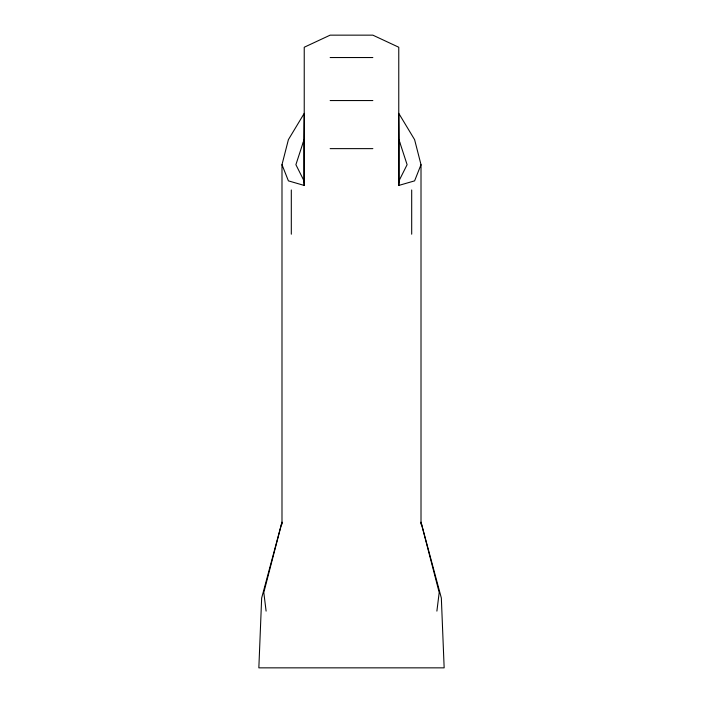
<?xml version="1.0" encoding="UTF-8"?>
<svg xmlns="http://www.w3.org/2000/svg" width="703" height="703" viewBox="0 0 703 703"><rect width="100%" height="100%" fill="white"/><g stroke="black" fill="none" stroke-linecap="round" stroke-linejoin="round"><path stroke-width="1.05" d="M421.009 164.687L414.603 180.864L398.768 185.443L399.04 180.75L407.107 164.687L399.04 139.959L398.768 113.368L414.603 139.651L421.009 164.687L421.009 524.253M436.888 611.109L439.199 592.506L421.009 522.171L441.343 598.033L444.155 667.85L258.845 667.85L261.657 598.033L281.991 522.171L263.801 592.506L266.112 611.109M303.344 143.113L303.96 139.959L304.232 113.368L288.397 139.651L281.991 164.687L281.991 524.253M330.146 57.541L372.854 57.541M330.146 100.555L372.854 100.555M330.146 148.632L372.854 148.632M398.768 185.443L398.768 47.242L372.854 35.15L330.146 35.15L304.232 47.242L304.232 185.443L288.397 180.864L281.991 164.687M399.656 143.113L399.04 139.959L399.04 182.885M304.232 185.443L303.96 180.75L295.893 164.687L303.96 139.959L303.96 182.885M411.694 189.968L411.694 234.204M291.306 189.968L291.306 234.204"/></g></svg>
